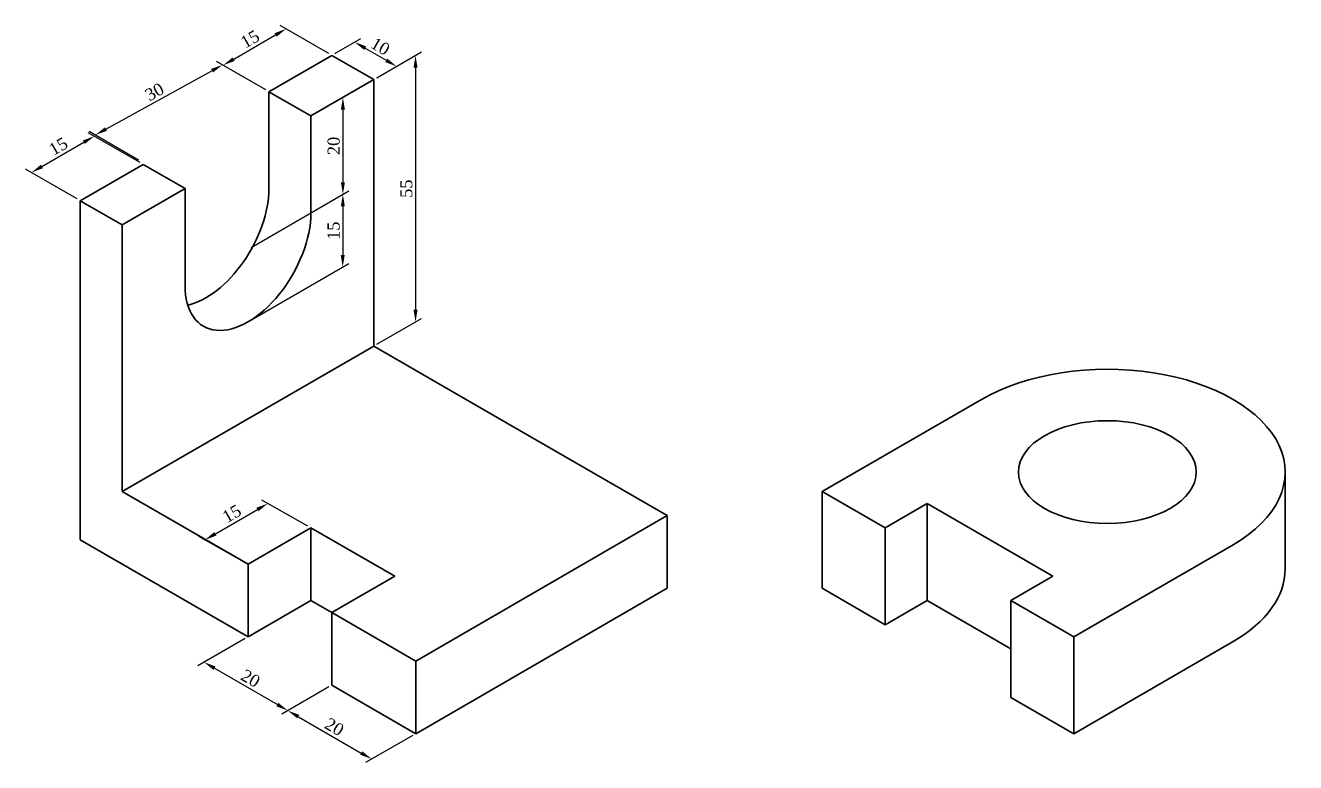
# Model space of a CAD drawing. Header units: millimetres. Extents: x 1955120 to 1955763, y 9105054 to 9105345.
# Drawn here: x 1955501 to 1955763.4, y 9105193.2 to 9105345.4 of the extents above; entities that cross this region are included whole.
import ezdxf

# ---------------------------------------------------------------- set-up
doc = ezdxf.new("R2010")
doc.units = ezdxf.units.MM
doc.layers.add('Dimension', color=123, linetype='Continuous', lineweight=18)
doc.layers.add('Object', color=7, linetype='Continuous', lineweight=35)
doc.styles.get("Standard").update_dxf_attribs({"font": 'times.ttf'})
doc.dimstyles.new('ISO-25', dxfattribs={"dimtxt": 2.5, "dimasz": 2.5, "dimexe": 1.25, "dimexo": 0.625, "dimtad": 1, "dimtxsty": 'Standard', "dimcen": 2.5, "dimadec": 0, "dimazin": 0, "dimtfac": 1, "dimtmove": 0, "dimatfit": 3, "dimfxl": 1, "dimarcsym": 0})

# ---------------------------------------------------------------- blocks, each defined once
blk = doc.blocks.new('*D27')
at = {"layer": 'Defpoints', "color": 0, "transparency": 16777216}
for p in [(1955551.11, 9105246.69), (1955560, 9105241.68), (1955547.01, 9105234.18)]:
    blk.add_point(p, dxfattribs=at)
at = {"layer": 'Dimension', "color": 0, "lineweight": -2, "transparency": 16777216}
for p, q in [((1955540.28, 9105240.44), (1955548.94, 9105245.44)), ((1955559.37, 9105242.04), (1955549.84, 9105247.41)), ((1955546.38, 9105234.54), (1955536.85, 9105239.91))]:
    blk.add_line(p, q, dxfattribs=at)
at = {"layer": 'Dimension', "color": 0, "transparency": 16777216}
for points in [[(1955548.73, 9105245.8), (1955549.15, 9105245.08), (1955551.11, 9105246.69)], [(1955540.07, 9105240.8), (1955540.49, 9105240.08), (1955538.12, 9105239.19)]]:
    blk.add_solid(points, dxfattribs=at)
at = {"layer": 'Dimension', "color": 0, "transparency": 16777216, "insert": (1955543.66, 9105244.59), "char_height": 2.5, "attachment_point": 5, "rotation": 30}
blk.add_mtext('15', dxfattribs=at)
blk = doc.blocks.new('*D29')
at = {"layer": 'Defpoints', "color": 0, "transparency": 16777216}
for p in [(1955547.01, 9105219.18), (1955564.33, 9105209.18), (1955555.24, 9105203.94)]:
    blk.add_point(p, dxfattribs=at)
at = {"layer": 'Dimension', "color": 0, "lineweight": -2, "transparency": 16777216}
for p, q in [((1955546.39, 9105218.82), (1955536.67, 9105213.21)), ((1955540.09, 9105212.69), (1955553.08, 9105205.19)), ((1955563.71, 9105208.82), (1955553.99, 9105203.21))]:
    blk.add_line(p, q, dxfattribs=at)
at = {"layer": 'Dimension', "color": 0, "transparency": 16777216}
for points in [[(1955540.29, 9105213.05), (1955539.88, 9105212.33), (1955537.92, 9105213.94)], [(1955553.28, 9105205.55), (1955552.87, 9105204.83), (1955555.24, 9105203.94)]]:
    blk.add_solid(points, dxfattribs=at)
at = {"layer": 'Dimension', "color": 0, "transparency": 16777216, "insert": (1955547.53, 9105210.58), "char_height": 2.5, "attachment_point": 5, "rotation": 330}
blk.add_mtext('20', dxfattribs=at)
blk = doc.blocks.new('*D30')
at = {"layer": 'Defpoints', "color": 0, "transparency": 16777216}
for p in [(1955564.33, 9105209.18), (1955581.65, 9105199.18), (1955572.56, 9105193.94)]:
    blk.add_point(p, dxfattribs=at)
at = {"layer": 'Dimension', "color": 0, "lineweight": -2, "transparency": 16777216}
for p, q in [((1955563.71, 9105208.82), (1955553.99, 9105203.21)), ((1955557.41, 9105202.69), (1955570.4, 9105195.19)), ((1955581.03, 9105198.82), (1955571.31, 9105193.21))]:
    blk.add_line(p, q, dxfattribs=at)
at = {"layer": 'Dimension', "color": 0, "transparency": 16777216}
for points in [[(1955557.61, 9105203.05), (1955557.2, 9105202.33), (1955555.24, 9105203.94)], [(1955570.6, 9105195.55), (1955570.19, 9105194.83), (1955572.56, 9105193.94)]]:
    blk.add_solid(points, dxfattribs=at)
at = {"layer": 'Dimension', "color": 0, "transparency": 16777216, "insert": (1955564.85, 9105200.58), "char_height": 2.5, "attachment_point": 5, "rotation": 330}
blk.add_mtext('20', dxfattribs=at)
blk = doc.blocks.new('*D31')
at = {"layer": 'Defpoints', "color": 0, "transparency": 16777216}
for p in [(1955515.27, 9105322.51), (1955525.36, 9105316.68), (1955512.37, 9105309.18)]:
    blk.add_point(p, dxfattribs=at)
at = {"layer": 'Dimension', "color": 0, "lineweight": -2, "transparency": 16777216}
for p, q in [((1955504.45, 9105316.26), (1955513.11, 9105321.26)), ((1955524.73, 9105317.05), (1955514.02, 9105323.23)), ((1955511.74, 9105309.55), (1955501.03, 9105315.73))]:
    blk.add_line(p, q, dxfattribs=at)
at = {"layer": 'Dimension', "color": 0, "transparency": 16777216}
for points in [[(1955512.9, 9105321.62), (1955513.31, 9105320.9), (1955515.27, 9105322.51)], [(1955504.24, 9105316.62), (1955504.65, 9105315.9), (1955502.28, 9105315.01)]]:
    blk.add_solid(points, dxfattribs=at)
at = {"layer": 'Dimension', "color": 0, "transparency": 16777216, "insert": (1955507.83, 9105320.4), "char_height": 2.5, "attachment_point": 5, "rotation": 30}
blk.add_mtext('15', dxfattribs=at)
blk = doc.blocks.new('*D32')
at = {"layer": 'Defpoints', "color": 0, "transparency": 16777216}
for p in [(1955541.76, 9105337.22), (1955551.34, 9105331.68), (1955525.05, 9105317.23)]:
    blk.add_point(p, dxfattribs=at)
at = {"layer": 'Dimension', "color": 0, "lineweight": -2, "transparency": 16777216}
for p, q in [((1955550.71, 9105332.05), (1955540.5, 9105337.95)), ((1955517.66, 9105323.96), (1955539.57, 9105336.01)), ((1955524.41, 9105317.59), (1955514.2, 9105323.49))]:
    blk.add_line(p, q, dxfattribs=at)
at = {"layer": 'Dimension', "color": 0, "transparency": 16777216}
for points in [[(1955539.37, 9105336.38), (1955539.77, 9105335.65), (1955541.76, 9105337.22)], [(1955517.46, 9105324.33), (1955517.86, 9105323.6), (1955515.47, 9105322.76)]]:
    blk.add_solid(points, dxfattribs=at)
at = {"layer": 'Dimension', "color": 0, "transparency": 16777216, "insert": (1955527.7, 9105331.65), "char_height": 2.5, "attachment_point": 5, "rotation": 28.8065}
blk.add_mtext('30', dxfattribs=at)
blk = doc.blocks.new('*D33')
at = {"layer": 'Defpoints', "color": 0, "transparency": 16777216}
for p in [(1955554.87, 9105344.65), (1955564.33, 9105339.18), (1955551.34, 9105331.68)]:
    blk.add_point(p, dxfattribs=at)
at = {"layer": 'Dimension', "color": 0, "lineweight": -2, "transparency": 16777216}
for p, q in [((1955563.71, 9105339.55), (1955553.62, 9105345.37)), ((1955544.05, 9105338.4), (1955552.71, 9105343.4)), ((1955550.72, 9105332.05), (1955540.63, 9105337.87))]:
    blk.add_line(p, q, dxfattribs=at)
at = {"layer": 'Dimension', "color": 0, "transparency": 16777216}
for points in [[(1955552.5, 9105343.76), (1955552.91, 9105343.04), (1955554.87, 9105344.65)], [(1955543.84, 9105338.76), (1955544.25, 9105338.04), (1955541.88, 9105337.15)]]:
    blk.add_solid(points, dxfattribs=at)
at = {"layer": 'Dimension', "color": 0, "transparency": 16777216, "insert": (1955547.43, 9105342.54), "char_height": 2.5, "attachment_point": 5, "rotation": 30}
blk.add_mtext('15', dxfattribs=at)
blk = doc.blocks.new('*D34')
at = {"layer": 'Defpoints', "color": 0, "transparency": 16777216}
for p in [(1955564.33, 9105339.18), (1955577.72, 9105336.92), (1955572.99, 9105334.18)]:
    blk.add_point(p, dxfattribs=at)
at = {"layer": 'Dimension', "color": 0, "lineweight": -2, "transparency": 16777216}
for p, q in [((1955564.96, 9105339.55), (1955570.31, 9105342.64)), ((1955571.23, 9105340.67), (1955575.56, 9105338.17)), ((1955573.62, 9105334.55), (1955578.97, 9105337.64))]:
    blk.add_line(p, q, dxfattribs=at)
at = {"layer": 'Dimension', "color": 0, "transparency": 16777216}
for points in [[(1955571.43, 9105341.03), (1955571.02, 9105340.3), (1955569.06, 9105341.92)], [(1955575.76, 9105338.53), (1955575.35, 9105337.8), (1955577.72, 9105336.92)]]:
    blk.add_solid(points, dxfattribs=at)
at = {"layer": 'Dimension', "color": 0, "transparency": 16777216, "insert": (1955574.34, 9105341.06), "char_height": 2.5, "attachment_point": 5, "rotation": 330}
blk.add_mtext('10', dxfattribs=at)
blk = doc.blocks.new('*D35')
at = {"layer": 'Defpoints', "color": 0, "transparency": 16777216}
for p in [(1955560, 9105326.68), (1955566.61, 9105310.5), (1955560, 9105306.68)]:
    blk.add_point(p, dxfattribs=at)
at = {"layer": 'Dimension', "color": 0, "lineweight": -2, "transparency": 16777216}
for p, q in [((1955560.63, 9105327.05), (1955567.86, 9105331.22)), ((1955566.61, 9105328), (1955566.61, 9105313)), ((1955560.63, 9105307.05), (1955567.86, 9105311.22))]:
    blk.add_line(p, q, dxfattribs=at)
at = {"layer": 'Dimension', "color": 0, "transparency": 16777216}
for points in [[(1955566.2, 9105328), (1955567.03, 9105328), (1955566.61, 9105330.5)], [(1955566.2, 9105313), (1955567.03, 9105313), (1955566.61, 9105310.5)]]:
    blk.add_solid(points, dxfattribs=at)
at = {"layer": 'Dimension', "color": 0, "transparency": 16777216, "insert": (1955564.72, 9105320.5), "char_height": 2.5, "attachment_point": 5, "rotation": 90}
blk.add_mtext('20', dxfattribs=at)
blk = doc.blocks.new('*D37')
at = {"layer": 'Defpoints', "color": 0, "transparency": 16777216}
for p in [(1955572.99, 9105334.18), (1955581.62, 9105284.17), (1955572.99, 9105279.18)]:
    blk.add_point(p, dxfattribs=at)
at = {"layer": 'Dimension', "color": 0, "lineweight": -2, "transparency": 16777216}
for p, q in [((1955573.62, 9105334.55), (1955582.87, 9105339.89)), ((1955581.62, 9105336.67), (1955581.62, 9105286.67)), ((1955573.62, 9105279.55), (1955582.87, 9105284.89))]:
    blk.add_line(p, q, dxfattribs=at)
at = {"layer": 'Dimension', "color": 0, "transparency": 16777216}
for points in [[(1955581.2, 9105336.67), (1955582.03, 9105336.67), (1955581.62, 9105339.17)], [(1955581.2, 9105286.67), (1955582.03, 9105286.67), (1955581.62, 9105284.17)]]:
    blk.add_solid(points, dxfattribs=at)
at = {"layer": 'Dimension', "color": 0, "transparency": 16777216, "insert": (1955579.72, 9105311.67), "char_height": 2.5, "attachment_point": 5, "rotation": 90}
blk.add_mtext('55', dxfattribs=at)
blk = doc.blocks.new('*D38')
at = {"layer": 'Defpoints', "color": 0, "transparency": 16777216}
for p in [(1955547.01, 9105299.18), (1955566.57, 9105295.48), (1955546.96, 9105284.16)]:
    blk.add_point(p, dxfattribs=at)
at = {"layer": 'Dimension', "color": 0, "lineweight": -2, "transparency": 16777216}
for p, q in [((1955547.64, 9105299.55), (1955567.87, 9105311.23)), ((1955566.61, 9105308), (1955566.57, 9105297.98)), ((1955547.59, 9105284.52), (1955567.82, 9105296.2))]:
    blk.add_line(p, q, dxfattribs=at)
at = {"layer": 'Dimension', "color": 0, "transparency": 16777216}
for points in [[(1955566.19, 9105308), (1955567.02, 9105308), (1955566.61, 9105310.5)], [(1955566.16, 9105297.98), (1955566.99, 9105297.97), (1955566.57, 9105295.48)]]:
    blk.add_solid(points, dxfattribs=at)
at = {"layer": 'Dimension', "color": 0, "transparency": 16777216, "insert": (1955564.69, 9105302.99), "char_height": 2.5, "attachment_point": 5, "rotation": 89.8207}
blk.add_mtext('15', dxfattribs=at)

msp = doc.modelspace()

# ---------------------------------------------------------------- linework, layer by layer
at = {"layer": 'Object'}
for p, q in [((1955551.34, 9105331.68), (1955564.33, 9105339.18)), ((1955564.33, 9105339.18), (1955572.99, 9105334.18)), ((1955551.34, 9105331.68), (1955560, 9105326.68)), ((1955551.34, 9105331.68), (1955551.34, 9105311.68)), ((1955560, 9105326.68), (1955572.99, 9105334.18)), ((1955572.99, 9105279.18), (1955572.99, 9105334.18)), ((1955560, 9105306.68), (1955560, 9105326.68)), ((1955512.37, 9105309.18), (1955525.36, 9105316.68)), ((1955525.36, 9105316.68), (1955534.02, 9105311.68)), ((1955521.03, 9105304.18), (1955534.02, 9105311.68)), ((1955534.02, 9105311.68), (1955534.02, 9105291.68)), ((1955512.37, 9105309.18), (1955521.03, 9105304.18)), ((1955512.37, 9105309.18), (1955512.37, 9105239.18)), ((1955521.03, 9105249.18), (1955521.03, 9105304.18)), ((1955521.03, 9105249.18), (1955572.99, 9105279.18)), ((1955572.99, 9105279.18), (1955598.97, 9105264.18)), ((1955665.62, 9105249.18), (1955698.53, 9105268.18)), ((1955633.61, 9105244.18), (1955598.97, 9105264.18)), ((1955761.26, 9105253.18), (1955761.26, 9105233.18)), ((1955521.03, 9105249.18), (1955547.01, 9105234.18)), ((1955665.62, 9105229.18), (1955665.62, 9105249.18)), ((1955665.62, 9105249.18), (1955678.61, 9105241.68)), ((1955678.61, 9105241.68), (1955687.27, 9105246.68)), ((1955687.27, 9105246.68), (1955713.26, 9105231.68)), ((1955687.27, 9105246.68), (1955687.27, 9105226.68)), ((1955581.65, 9105214.18), (1955633.61, 9105244.18)), ((1955633.61, 9105229.18), (1955633.61, 9105244.18)), ((1955547.01, 9105234.18), (1955560, 9105241.68)), ((1955560, 9105241.68), (1955577.32, 9105231.68)), ((1955560, 9105226.68), (1955560, 9105241.68)), ((1955678.61, 9105221.68), (1955678.61, 9105241.68)), ((1955512.37, 9105239.18), (1955547.01, 9105219.18)), ((1955717.59, 9105219.18), (1955750.49, 9105238.18)), ((1955547.01, 9105234.18), (1955547.01, 9105219.18)), ((1955577.32, 9105231.68), (1955564.33, 9105224.18)), ((1955704.6, 9105226.68), (1955713.26, 9105231.68)), ((1955581.65, 9105199.18), (1955633.61, 9105229.18)), ((1955665.62, 9105229.18), (1955678.61, 9105221.68)), ((1955547.01, 9105219.18), (1955560, 9105226.68)), ((1955560, 9105226.68), (1955564.33, 9105224.18)), ((1955564.33, 9105224.18), (1955581.65, 9105214.18)), ((1955564.33, 9105224.18), (1955564.33, 9105209.18)), ((1955678.61, 9105221.68), (1955687.27, 9105226.68)), ((1955687.27, 9105226.68), (1955704.6, 9105216.68)), ((1955704.6, 9105206.68), (1955704.6, 9105226.68)), ((1955704.6, 9105226.68), (1955717.59, 9105219.18)), ((1955717.59, 9105219.18), (1955717.59, 9105199.18)), ((1955717.59, 9105199.18), (1955750.49, 9105218.18)), ((1955581.65, 9105199.18), (1955581.65, 9105214.18)), ((1955581.65, 9105214.18), (1955581.65, 9105199.18)), ((1955564.33, 9105209.18), (1955581.65, 9105199.18)), ((1955704.6, 9105206.68), (1955717.59, 9105199.18))]:
    msp.add_line(p, q, dxfattribs=at)
for centre, major_axis, start_param, end_param in [((1955538.35, 9105304.18), (-9.19, -15.91), 6.774068, 8.639386), ((1955547.01, 9105299.18), (-9.19, -15.91), 5.497778, 8.639386), ((1955724.51, 9105253.18), (-36.74, 0), 2.356194, 5.497791), ((1955724.51, 9105233.18), (-36.74, 0), 2.356194, 3.141593)]:
    msp.add_ellipse(centre, major_axis=major_axis, ratio=0.57735, start_param=start_param, end_param=end_param, dxfattribs=at)
msp.add_ellipse((1955724.51, 9105253.18), major_axis=(-18.37, 0), ratio=0.57735, dxfattribs=at)

# ---------------------------------------------------------------- dimensions: what is measured, and where the dimension line sits
at = {"layer": 'Dimension'}
for p1, p2, distance, picture, middle in [((1955551.34, 9105331.68), (1955564.33, 9105339.18), 9.46, '*D33', (1955547.43, 9105342.54)), ((1955564.33, 9105339.18), (1955572.99, 9105334.18), 4.73, '*D34', (1955574.34, 9105341.06)), ((1955572.99, 9105334.18), (1955572.99, 9105279.18), 8.63, '*D37', (1955579.72, 9105311.67)), ((1955525.05, 9105317.23), (1955551.34, 9105331.68), 9.46, '*D32', (1955527.7, 9105331.65)), ((1955560, 9105326.68), (1955560, 9105306.68), 6.61, '*D35', (1955564.72, 9105320.5)), ((1955512.37, 9105309.18), (1955525.36, 9105316.68), 10.09, '*D31', (1955507.83, 9105320.4)), ((1955547.01, 9105299.18), (1955546.96, 9105284.16), 19.57, '*D38', (1955564.69, 9105302.99)), ((1955547.01, 9105234.18), (1955560, 9105241.68), 8.78, '*D27', (1955543.66, 9105244.59)), ((1955547.01, 9105219.18), (1955564.33, 9105209.18), -9.09, '*D29', (1955547.53, 9105210.58)), ((1955564.33, 9105209.18), (1955581.65, 9105199.18), -9.09, '*D30', (1955564.85, 9105200.58))]:
    dim = msp.add_aligned_dim(p1=p1, p2=p2, distance=distance, dimstyle='ISO-25', override={"dimdec": 1, "dimadec": 1, "dimtdec": 1, "dimfrac": 2}, dxfattribs=at)
    dim.commit()
    dim.dimension.update_dxf_attribs({"geometry": picture, "text_midpoint": middle})

doc.saveas('drawing.dxf')
